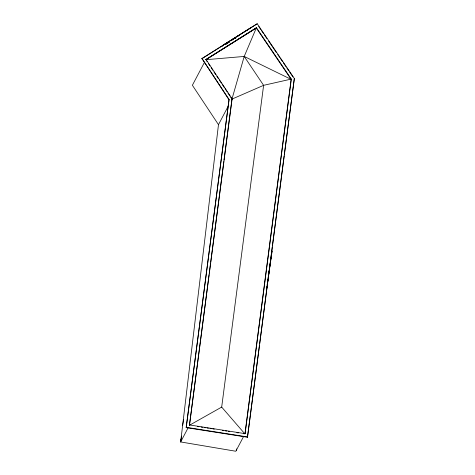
<?xml version="1.0" encoding="UTF-8"?>
<svg xmlns="http://www.w3.org/2000/svg" width="475" height="475" viewBox="0 0 475 475"><rect width="100%" height="100%" fill="white"/><g stroke="black" fill="none" stroke-linecap="round" stroke-linejoin="round"><path stroke-width="0.71" d="M243.556 436.572L235.82 451.25L180.66 441.946L218.482 124.658L228.154 106.317M236.312 450.324L236.497 448.851M186.182 427.625L229.069 99.406L201.97 58.496L257.212 23.75L294.34 78.464L247.475 437.238L186.182 427.625L229.069 99.406M243.479 433.728L245.094 433.657L291.3 79.076L256.429 27.698L244.209 56.442L263.613 85.328L221.688 407.087L189.46 425.256L209.077 274.669M209.267 273.202L210.514 263.655M210.704 262.182L223.82 161.547M224.01 160.081L231.954 99.109L244.209 56.442L291.139 79.373L244.94 433.954L221.688 407.087M189.46 425.256L232.109 98.812L206.007 59.411L256.429 27.698M247.475 437.238L259.439 345.414M259.635 343.942L270.833 257.996M271.023 256.53L272.27 246.976M272.46 245.51L284.133 155.889M284.329 154.422L294.34 78.464M266.724 287.969L266.932 286.502M267.14 285.036L267.455 282.833M267.663 281.36L267.87 279.894M268.179 277.691L272.074 250.96L267.193 285.469M266.778 288.408L266.986 286.936M188.106 427.827L180.66 441.946L181.634 436.098L181.397 437.558M180.66 441.946L181.153 439.019M182.643 425.279L183.635 419.431M227.679 43.094C226.522 42.542 230.06 41.046 228.754 42.067M233.534 38.647L232.441 39.621M234.662 38.273L235.202 37.703L235.458 38.083L235.06 38.321L234.804 37.941M235.315 38.416L235.202 37.703M228.908 99.702L201.97 58.496M204.487 62.296L192.381 85.257L218.482 124.658M244.209 56.442L205.853 59.708L206.007 59.411M222.258 46.342L222.716 45.475L250.283 28.055M257.212 23.75L201.81 58.793M230.731 97.262L231.954 99.109L232.109 98.812M231.954 99.109L263.613 85.328L291.3 79.076M231.307 40.428L232.037 39.769M224.746 44.389L226.812 43.118M226.361 43.569L225.94 43.955M224.663 44.549C229.087 42.667 224.449 43.296 225.346 44.597M227.359 42.928L227.816 42.596M228.261 42.138L227.406 42.726M226.017 43.967L227.899 42.78M205.853 59.708L256.274 27.995L291.139 79.373M205.823 59.767L256.268 28.007M237.399 36.308L237.797 36.064L238.052 36.45M246.941 30.75L247.344 30.507M235.06 38.036L235.374 37.763L235.362 38.303M225.209 44.418L225.227 43.938M232.222 39.657L232.97 39.282M189.614 424.959L245.094 433.657M197.487 426.514L198.948 426.746M201.139 427.09L202.599 427.316M204.06 427.548L205.521 427.773M206.975 428.005L208.436 428.23M209.897 428.462L211.357 428.688M212.818 428.919L214.278 429.151M222.306 430.409L223.767 430.635M225.227 430.867L226.688 431.092M228.148 431.324L229.609 431.549M236.906 432.695L238.367 432.927M186.342 427.328L247.635 436.941M258.703 26.481L260.769 29.521M261.594 30.732L263.655 33.773M264.48 34.99L266.956 38.635M268.607 41.07L276.444 52.618M277.685 54.441L279.745 57.481M280.571 58.698L282.631 61.738M283.456 62.955L285.932 66.601M286.757 67.818L288.824 70.858M289.649 72.075L292.95 76.938M233.136 38.891L233.391 39.271M232.797 39.354L233.053 39.734M232.619 39.437L232.875 39.817M231.877 39.882L232.127 40.262M231.414 40.274L231.669 40.654M231.349 40.351L231.604 40.731M229.051 41.657L229.306 42.038M228.962 41.687L229.217 42.067M228.837 41.741L229.092 42.121M228.683 41.818L228.938 42.198M228.065 42.18L228.321 42.56M228.047 42.275L228.303 42.655M227.608 42.578L227.863 42.958M227.466 42.584L227.816 43.154M226.628 43.13L226.884 43.51M226.48 43.183L226.735 43.563M226.296 43.267L226.551 43.647M226.213 43.403L226.462 43.789M226.088 43.379L226.355 43.843L225.969 43.528M225.845 43.522L226.07 43.997M225.613 43.664L225.868 44.044M225.239 44.032L225.429 44.484M225.067 44.062L225.322 44.442M224.93 44.181L225.186 44.561M206.263 60.325L207.076 61.554M208.299 63.401L209.932 65.865M211.155 67.711L212.788 70.175M214.011 72.022L215.638 74.486M216.861 76.332L218.494 78.791M219.313 80.026L221.35 83.101M222.163 84.336L224.206 87.412M225.019 88.641L227.062 91.722M227.875 92.952L229.912 96.033"/></g></svg>
